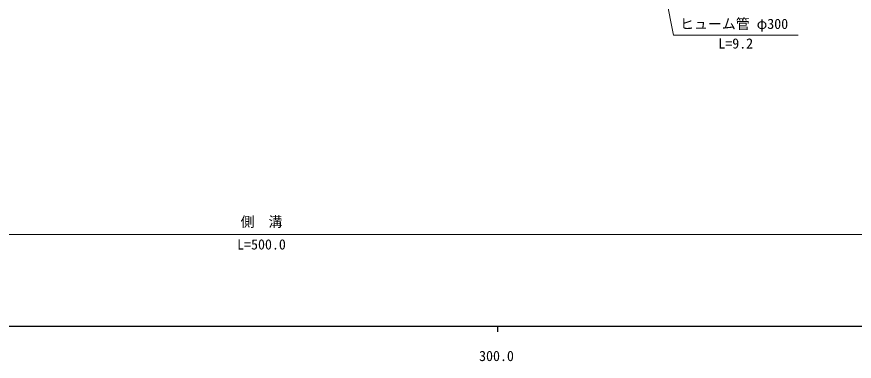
# Model space of a CAD drawing. Units: millimetres, scale not verified. Extents: x 40000 to 680000, y 20000 to 380000.
# Drawn here: x 281894 to 431940, y 198715 to 260385 of the extents above; entities that cross this region are included whole.
import ezdxf
from ezdxf.enums import TextEntityAlignment as Align

# ---------------------------------------------------------------- set-up
doc = ezdxf.new("R2010")
doc.units = ezdxf.units.MM
doc.header["$LTSCALE"] = 1000
for name, color, linetype, lineweight in [('M-BGD', 7, 'Continuous', 13), ('M-STR-STR3', 7, 'Continuous', 13), ('M-TTL-BAND', 7, 'Continuous', 25)]:
    doc.layers.add(name, color=color, linetype=linetype, lineweight=lineweight)
doc.styles.add('ＭＳ ゴシック', font='')
doc.styles.get('ＭＳ ゴシック').set_extended_font_data('MS Gothic')

msp = doc.modelspace()

# ---------------------------------------------------------------- linework, layer by layer
at = {"layer": 'M-BGD'}
msp.add_open_spline([(461782, 261401), (460777, 260856), (459772, 260311), (458754, 259790), (457754, 259279), (456742, 258793), (455705, 258361), (454699, 257941), (453671, 257573), (452616, 257295), (451585, 257023), (450529, 256838), (449465, 256775), (448410, 256713), (447348, 256772), (446302, 256923), (445226, 257078), (444166, 257329), (443129, 257650), (442067, 257978), (441029, 258379), (440015, 258832), (438996, 259288), (438001, 259796), (437029, 260346), (435438, 261246), (433908, 262257), (432439, 263347), (430991, 264422), (429601, 265574), (428254, 266773), (426910, 267968), (425607, 269210), (424324, 270470), (423040, 271732), (421775, 273012), (420503, 274285), (419666, 275123), (418827, 275957), (417986, 276791), (417145, 277625), (416303, 278459), (415456, 279286), (414608, 280113), (413755, 280934), (412917, 281772), (412078, 282611), (411254, 283468), (410373, 284255), (409940, 284643), (409492, 285014), (409031, 285381), (405583, 288129), (401377, 290657), (397075, 290754), (394525, 290812), (391941, 290015), (389492, 289062), (387786, 288399), (386145, 287659), (384604, 286744), (382389, 285428), (380381, 283749), (378274, 282232), (376536, 280980), (374730, 279839), (372947, 278660), (370795, 277236), (368678, 275757), (366560, 274279)], degree=3, knots=[0, 0, 0, 0, 1, 1, 1, 2, 2, 2, 3, 3, 3, 4, 4, 4, 5, 5, 5, 6, 6, 6, 7, 7, 7, 8, 8, 8, 9, 9, 9, 10, 10, 10, 11, 11, 11, 12, 12, 12, 13, 13, 13, 14, 14, 14, 15, 15, 15, 16, 16, 16, 17, 17, 17, 18, 18, 18, 19, 19, 19, 20, 20, 20, 21, 21, 21, 22, 22, 22, 23, 23, 23, 23], dxfattribs=at)
at = {"layer": 'M-STR-STR3'}
for p, q in [((391279, 299624), (399555, 257105)), ((399555, 257105), (421871, 257105)), ((90126, 221430), (561378, 221430))]:
    msp.add_line(p, q, dxfattribs=at)
at = {"layer": 'M-TTL-BAND'}
for p, q in [((40000, 205000), (579000, 205000)), ((368000, 205000), (368000, 204000))]:
    msp.add_line(p, q, dxfattribs=at)

# ---------------------------------------------------------------- texts
at = {"layer": 'M-STR-STR3', "style": 'ＭＳ ゴシック'}
for s, p in [('ヒューム管 φ300', (400713, 257653)), ('L=9.2', (407588, 254141)), ('側\u3000溝', (322002, 222226)), ('L=500.0', (321377, 218167))]:
    msp.add_text(s, height=1833, dxfattribs=at).set_placement(p, align=Align.BOTTOM_LEFT)
at = {"layer": 'M-TTL-BAND', "style": 'ＭＳ ゴシック'}
msp.add_text('300.0', height=1833, dxfattribs=at).set_placement((367844, 198195), align=Align.BOTTOM_CENTER)

doc.saveas('drawing.dxf')
